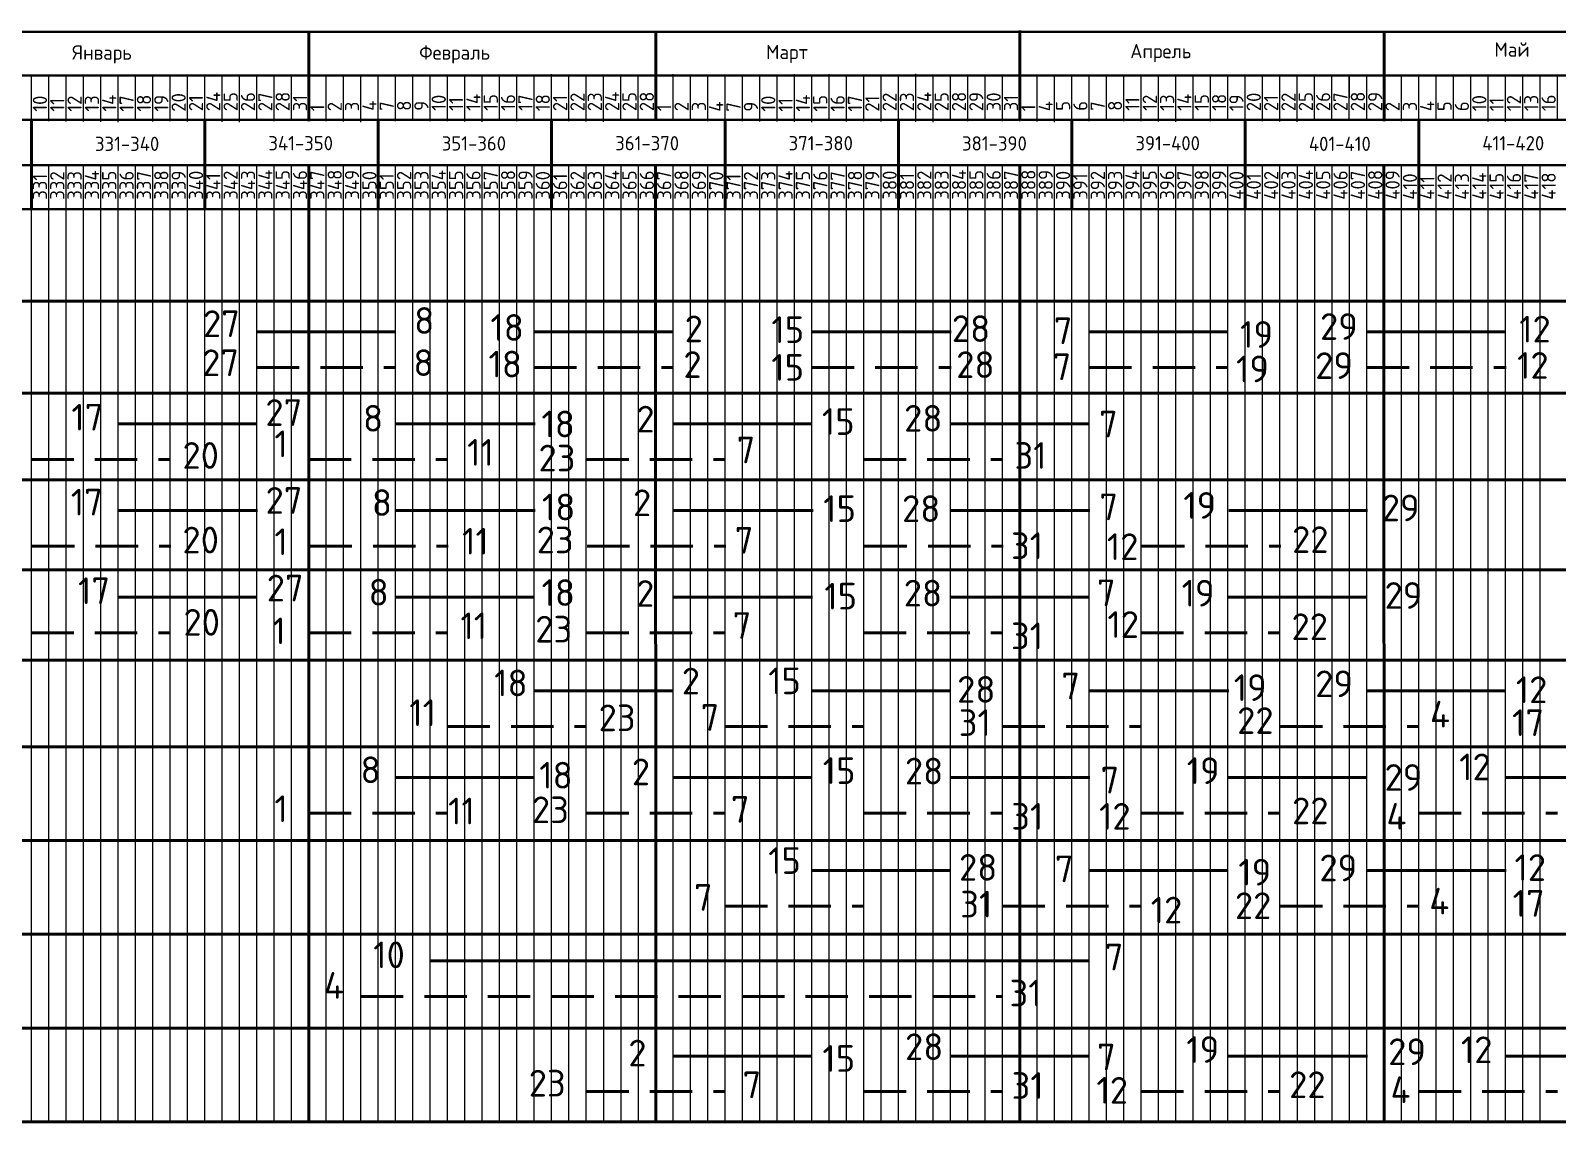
# Model space of a CAD drawing. Header units: millimetres. Extents: x -782 to 10910, y 3841 to 13237.
# Drawn here: x 4537.8 to 4652.2, y 12475.1 to 12557 of the extents above; entities that cross this region are included whole.
import ezdxf

# ---------------------------------------------------------------- set-up
doc = ezdxf.new("R2010")
doc.units = ezdxf.units.MM
doc.linetypes.add('HIDDEN2', pattern=[4.7625, 3.175, -1.5875])
doc.layers.add('A0-08', color=101, linetype='Continuous')
doc.styles.add('GOST-2.304_Type-B', font='GOST_Common.ttf')
doc.styles.get("Standard").update_dxf_attribs({"font": 'isocpeur.ttf'})

msp = doc.modelspace()

# ---------------------------------------------------------------- linework, layer by layer
at = {"lineweight": 50}
for p, q in [((4558.614552, 12550.222767), (4558.614552, 12556.904249)), ((4584.614363, 12550.261378), (4584.614363, 12556.94286)), ((4611.913462, 12550.33215), (4611.913462, 12557.013632)), ((4639.21321, 12550.222767), (4639.21321, 12556.904249)), ((4537.816436, 12543.589788), (4537.816436, 12550.222767)), ((4550.816436, 12543.612866), (4550.816436, 12550.245845)), ((4563.816436, 12543.582095), (4563.816436, 12550.215075)), ((4576.816436, 12543.589788), (4576.816436, 12550.222767)), ((4589.816436, 12543.589788), (4589.816436, 12550.222767)), ((4602.816436, 12543.612866), (4602.816436, 12550.245845)), ((4615.816436, 12543.582095), (4615.816436, 12550.215075)), ((4628.816436, 12543.589788), (4628.816436, 12550.222767)), ((4641.816436, 12543.612866), (4641.816436, 12550.245845)), ((4558.613486, 12546.985063), (4558.614768, 12475.25221)), ((4584.61336, 12546.860309), (4584.614642, 12475.127456)), ((4611.912459, 12546.931081), (4611.913741, 12475.198228)), ((4639.212922, 12546.92073), (4639.214204, 12475.187877)), ((4059.097907, 12536.718392), (4849.816436, 12536.721632)), ((4554.716464, 12534.41421), (4565.116436, 12534.41421)), ((4575.516436, 12534.41421), (4585.916462, 12534.41421)), ((4596.316436, 12534.41421), (4606.770559, 12534.41421)), ((4617.116462, 12534.41421), (4627.516462, 12534.41421)), ((4637.916462, 12534.41421), (4648.316436, 12534.41421)), ((4059.097875, 12529.816226), (4849.816436, 12529.816226)), ((4575.516436, 12529.818342), (4585.916462, 12529.818384)), ((4596.316436, 12529.818427), (4606.770559, 12529.81847)), ((4617.116462, 12529.818512), (4627.516462, 12529.818555)), ((4637.916462, 12529.818597), (4648.364141, 12529.81864)), ((4544.316436, 12527.510013), (4554.716462, 12527.510013)), ((4565.116436, 12527.510013), (4575.570559, 12527.510013)), ((4585.916462, 12527.510013), (4596.316462, 12527.510013)), ((4606.716462, 12527.510013), (4617.116436, 12527.510013)), ((4059.097907, 12523.325388), (4849.816436, 12523.325388)), ((4544.370587, 12521.019175), (4554.770559, 12521.019175)), ((4565.170559, 12521.019175), (4575.570585, 12521.019175)), ((4585.970559, 12521.019175), (4596.424682, 12521.019175)), ((4606.770585, 12521.019175), (4617.170585, 12521.019175)), ((4627.570585, 12521.019175), (4637.970559, 12521.019175)), ((4059.097907, 12516.560331), (4849.816436, 12516.560331)), ((4544.31649, 12514.528337), (4554.716462, 12514.528337)), ((4565.116462, 12514.528337), (4575.516487, 12514.528337)), ((4585.916462, 12514.528337), (4596.370585, 12514.528337)), ((4606.716487, 12514.528337), (4617.116487, 12514.528337)), ((4627.516487, 12514.528337), (4637.916462, 12514.528337)), ((4059.097907, 12509.795274), (4849.816436, 12509.798204)), ((4059.097907, 12509.795274), (4849.816436, 12509.798204)), ((4575.516464, 12507.499801), (4585.916436, 12507.499801)), ((4596.316436, 12507.499801), (4606.716462, 12507.499801)), ((4617.116436, 12507.499801), (4627.570559, 12507.499801)), ((4637.916462, 12507.499801), (4648.316462, 12507.499801)), ((4059.097907, 12503.293269), (4849.816436, 12503.293269)), ((4565.116436, 12500.987056), (4575.516408, 12500.987056)), ((4585.916408, 12500.987056), (4596.316433, 12500.987056)), ((4606.716408, 12500.987056), (4617.170531, 12500.987056)), ((4627.516433, 12500.987056), (4637.916433, 12500.987056)), ((4648.316433, 12500.987056), (4658.716408, 12500.987056)), ((4059.097907, 12496.26516), (4849.816436, 12496.268099)), ((4059.097907, 12496.26516), (4849.816436, 12496.268099)), ((4596.316436, 12494.015418), (4606.716408, 12494.015418)), ((4617.116408, 12494.015418), (4627.516433, 12494.015418)), ((4637.916408, 12494.015418), (4648.370531, 12494.015418)), ((4059.097907, 12489.237051), (4849.816436, 12489.237051)), ((4059.097907, 12489.237051), (4849.816436, 12489.237051)), ((4567.716436, 12487.257342), (4617.116408, 12487.257342)), ((4059.097907, 12482.208942), (4849.816436, 12482.211872)), ((4059.097907, 12482.208942), (4849.816436, 12482.211872)), ((4059.097907, 12482.208942), (4849.816436, 12482.208942)), ((4585.916462, 12480.111364), (4596.316433, 12480.111364)), ((4606.716433, 12480.111364), (4617.116459, 12480.111364)), ((4627.516433, 12480.111364), (4637.970557, 12480.111364)), ((4648.316459, 12480.111364), (4658.716459, 12480.111364)), ((4059.097665, 12475.180833), (4849.816436, 12475.183771)), ((4059.097665, 12475.180833), (4849.816436, 12475.183771)), ((4059.097665, 12475.180833), (4849.816436, 12475.183771)), ((4059.097665, 12475.180833), (4849.816436, 12475.183771))]:
    msp.add_line(p, q, dxfattribs=at)
at = {"lineweight": 25}
for p, q in [((4537.814678, 12550.271401), (4537.814678, 12553.595583)), ((4537.814678, 12550.191997), (4537.814678, 12553.516179)), ((4539.114678, 12550.24063), (4539.114678, 12553.564813)), ((4540.414678, 12550.191997), (4540.414678, 12553.516179)), ((4541.714614, 12550.319902), (4541.714614, 12553.644084)), ((4541.714678, 12550.191997), (4541.714678, 12553.516179)), ((4543.014678, 12550.161226), (4543.014678, 12553.485408)), ((4544.314614, 12550.319902), (4544.314614, 12553.644084)), ((4544.314678, 12550.130455), (4544.314678, 12553.454637)), ((4545.614614, 12550.319902), (4545.614614, 12553.644084)), ((4546.914614, 12550.289131), (4546.914614, 12553.613313)), ((4546.914615, 12550.192169), (4546.914615, 12553.516351)), ((4548.214614, 12550.25836), (4548.214614, 12553.582542)), ((4549.514615, 12550.192169), (4549.514615, 12553.516351)), ((4550.814551, 12550.337632), (4550.814551, 12553.661814)), ((4550.814615, 12550.192169), (4550.814615, 12553.516351)), ((4552.114615, 12550.161398), (4552.114615, 12553.485581)), ((4553.414551, 12550.337632), (4553.414551, 12553.661814)), ((4553.414615, 12550.130628), (4553.414615, 12553.45481)), ((4554.714551, 12550.337632), (4554.714551, 12553.661814)), ((4556.014551, 12550.306861), (4556.014551, 12553.631043)), ((4556.014552, 12550.209899), (4556.014552, 12553.534081)), ((4557.314551, 12550.27609), (4557.314551, 12553.600272)), ((4558.614552, 12550.209899), (4558.614552, 12553.534081)), ((4559.914489, 12550.337804), (4559.914489, 12553.661986)), ((4559.914552, 12550.209899), (4559.914552, 12553.534081)), ((4561.214552, 12550.179128), (4561.214552, 12553.503311)), ((4562.514489, 12550.337804), (4562.514489, 12553.661986)), ((4562.514552, 12550.148358), (4562.514552, 12553.47254)), ((4563.814489, 12550.337804), (4563.814489, 12553.661986)), ((4565.114489, 12550.307033), (4565.114489, 12553.631216)), ((4565.114489, 12550.227629), (4565.114489, 12553.551811)), ((4566.414489, 12550.276263), (4566.414489, 12553.600445)), ((4567.714489, 12550.227629), (4567.714489, 12553.551811)), ((4569.014426, 12550.355534), (4569.014426, 12553.679716)), ((4569.014489, 12550.227629), (4569.014489, 12553.551811)), ((4570.314489, 12550.196858), (4570.314489, 12553.521041)), ((4571.614426, 12550.355534), (4571.614426, 12553.679716)), ((4571.614489, 12550.166088), (4571.614489, 12553.49027)), ((4572.914426, 12550.355534), (4572.914426, 12553.679716)), ((4574.214426, 12550.324763), (4574.214426, 12553.648946)), ((4574.214426, 12550.227801), (4574.214426, 12553.551984)), ((4575.514426, 12550.293993), (4575.514426, 12553.618175)), ((4576.814426, 12550.227801), (4576.814426, 12553.551984)), ((4578.114363, 12550.373264), (4578.114363, 12553.697446)), ((4578.114426, 12550.227801), (4578.114426, 12553.551984)), ((4579.414426, 12550.197031), (4579.414426, 12553.521213)), ((4580.714363, 12550.373264), (4580.714363, 12553.697446)), ((4580.714426, 12550.16626), (4580.714426, 12553.490442)), ((4582.014363, 12550.373264), (4582.014363, 12553.697446)), ((4583.314363, 12550.342493), (4583.314363, 12553.666676)), ((4583.314363, 12550.245531), (4583.314363, 12553.569714)), ((4584.614363, 12550.311723), (4584.614363, 12553.635905)), ((4585.914363, 12550.245531), (4585.914363, 12553.569714)), ((4587.2143, 12550.373436), (4587.2143, 12553.697619)), ((4587.214363, 12550.284269), (4587.214363, 12553.608451)), ((4587.214363, 12550.245531), (4587.214363, 12553.569714)), ((4588.514363, 12550.214761), (4588.514363, 12553.538943)), ((4589.8143, 12550.373436), (4589.8143, 12553.697619)), ((4589.814363, 12550.191997), (4589.814363, 12553.516179)), ((4591.1143, 12550.373436), (4591.1143, 12553.697619)), ((4592.4143, 12550.342666), (4592.4143, 12553.666848)), ((4592.414363, 12550.191997), (4592.414363, 12553.516179)), ((4593.7143, 12550.311895), (4593.7143, 12553.636077)), ((4593.714363, 12550.191997), (4593.714363, 12553.516179)), ((4595.014363, 12550.161226), (4595.014363, 12553.485408)), ((4596.314237, 12550.391166), (4596.314237, 12553.715349)), ((4596.314363, 12550.130455), (4596.314363, 12553.454637)), ((4598.914237, 12550.391166), (4598.914237, 12553.715349)), ((4598.9143, 12550.192169), (4598.9143, 12553.516351)), ((4600.214237, 12550.391166), (4600.214237, 12553.715349)), ((4601.514237, 12550.360396), (4601.514237, 12553.684578)), ((4601.5143, 12550.192169), (4601.5143, 12553.516351)), ((4602.814237, 12550.329625), (4602.814237, 12553.653807)), ((4602.8143, 12550.192169), (4602.8143, 12553.516351)), ((4604.1143, 12550.161398), (4604.1143, 12553.485581)), ((4605.414176, 12550.268437), (4605.414176, 12553.592619)), ((4605.4143, 12550.130628), (4605.4143, 12553.45481)), ((4608.014176, 12550.268437), (4608.014176, 12553.592619)), ((4608.014237, 12550.209899), (4608.014237, 12553.534081)), ((4609.314176, 12550.268437), (4609.314176, 12553.592619)), ((4610.614176, 12550.237666), (4610.614176, 12553.561848)), ((4610.614237, 12550.209899), (4610.614237, 12553.534081)), ((4611.914176, 12550.206896), (4611.914176, 12553.531078)), ((4611.914237, 12550.209899), (4611.914237, 12553.534081)), ((4613.214237, 12550.179128), (4613.214237, 12553.503311)), ((4614.514114, 12550.268609), (4614.514114, 12553.592792)), ((4614.514237, 12550.148358), (4614.514237, 12553.47254)), ((4617.114114, 12550.268609), (4617.114114, 12553.592792)), ((4617.114174, 12550.227629), (4617.114174, 12553.551811)), ((4618.414114, 12550.268609), (4618.414114, 12553.592792)), ((4619.714114, 12550.237839), (4619.714114, 12553.562021)), ((4619.714174, 12550.227629), (4619.714174, 12553.551811)), ((4621.014114, 12550.207068), (4621.014114, 12553.53125)), ((4621.014174, 12550.227629), (4621.014174, 12553.551811)), ((4622.314174, 12550.196858), (4622.314174, 12553.521041)), ((4623.614051, 12550.286339), (4623.614051, 12553.610522)), ((4623.614174, 12550.166088), (4623.614174, 12553.49027)), ((4626.214051, 12550.286339), (4626.214051, 12553.610522)), ((4626.214111, 12550.227801), (4626.214111, 12553.551984)), ((4627.514051, 12550.286339), (4627.514051, 12553.610522)), ((4628.814051, 12550.255569), (4628.814051, 12553.579751)), ((4628.814111, 12550.227801), (4628.814111, 12553.551984)), ((4630.114051, 12550.224798), (4630.114051, 12553.54898)), ((4630.114111, 12550.227801), (4630.114111, 12553.551984)), ((4631.414111, 12550.197031), (4631.414111, 12553.521213)), ((4632.713988, 12550.304069), (4632.713988, 12553.628252)), ((4632.714111, 12550.16626), (4632.714111, 12553.490442)), ((4635.313988, 12550.304069), (4635.313988, 12553.628252)), ((4635.314048, 12550.245531), (4635.314048, 12553.569714)), ((4636.613988, 12550.304069), (4636.613988, 12553.628252)), ((4637.913988, 12550.273299), (4637.913988, 12553.597481)), ((4637.914048, 12550.245531), (4637.914048, 12553.569714)), ((4639.213924, 12550.321799), (4639.213924, 12553.645981)), ((4639.213988, 12550.242528), (4639.213988, 12553.56671)), ((4639.214048, 12550.245531), (4639.214048, 12553.569714)), ((4640.514048, 12550.214761), (4640.514048, 12553.538943)), ((4641.813924, 12550.229527), (4641.813924, 12553.553709)), ((4641.813925, 12550.304242), (4641.813925, 12553.628424)), ((4644.413924, 12550.229527), (4644.413924, 12553.553709)), ((4644.413925, 12550.304242), (4644.413925, 12553.628424)), ((4645.713924, 12550.229527), (4645.713924, 12553.553709)), ((4645.713925, 12550.304242), (4645.713925, 12553.628424)), ((4647.013924, 12550.198756), (4647.013924, 12553.522938)), ((4647.013925, 12550.273471), (4647.013925, 12553.597653)), ((4648.313924, 12550.167985), (4648.313924, 12553.492168)), ((4648.313925, 12550.2427), (4648.313925, 12553.566883)), ((4650.913862, 12550.321972), (4650.913862, 12553.646154)), ((4650.913862, 12550.229699), (4650.913862, 12553.553881)), ((4641.816436, 12543.589788), (4641.816436, 12550.222767)), ((4537.816436, 12475.182606), (4537.816436, 12546.91397)), ((4537.816436, 12543.543632), (4537.816436, 12546.8832)), ((4539.116436, 12475.182611), (4539.116436, 12546.91397)), ((4539.116436, 12543.559017), (4539.116436, 12546.8832)), ((4539.116436, 12543.559017), (4539.116436, 12546.8832)), ((4540.416436, 12475.182616), (4540.416436, 12546.91397)), ((4540.416436, 12543.559017), (4540.416436, 12546.8832)), ((4540.416436, 12543.559017), (4540.416436, 12546.8832)), ((4541.716436, 12475.182621), (4541.716436, 12546.91397)), ((4541.716436, 12543.559017), (4541.716436, 12546.898585)), ((4543.016436, 12475.182626), (4543.016436, 12546.91397)), ((4543.016436, 12543.559017), (4543.016436, 12546.8832)), ((4543.016436, 12543.559017), (4543.016436, 12546.8832)), ((4544.316436, 12475.182631), (4544.316436, 12546.91397)), ((4544.316436, 12543.559017), (4544.316436, 12546.8832)), ((4544.316436, 12543.559017), (4544.316436, 12546.8832)), ((4545.616436, 12475.182635), (4545.616436, 12546.91397)), ((4545.616436, 12543.559017), (4545.616436, 12546.898585)), ((4546.916436, 12475.18264), (4546.916436, 12546.91397)), ((4546.916436, 12543.559017), (4546.916436, 12546.8832)), ((4546.916436, 12543.559017), (4546.916436, 12546.8832)), ((4548.216436, 12475.182645), (4548.216436, 12546.91397)), ((4548.216436, 12543.559017), (4548.216436, 12546.8832)), ((4548.216436, 12543.559017), (4548.216436, 12546.8832)), ((4549.516436, 12475.18265), (4549.516436, 12546.91397)), ((4549.516436, 12543.559017), (4549.516436, 12546.898585)), ((4550.816436, 12475.182655), (4550.816436, 12546.91397)), ((4550.816436, 12543.559017), (4550.816436, 12546.8832)), ((4550.816436, 12543.559017), (4550.816436, 12546.8832)), ((4552.116436, 12475.182659), (4552.116436, 12546.91397)), ((4552.116436, 12543.559017), (4552.116436, 12546.8832)), ((4552.116436, 12543.559017), (4552.116436, 12546.8832)), ((4553.416436, 12475.182664), (4553.416436, 12546.91397)), ((4553.416436, 12543.559017), (4553.416436, 12546.898585)), ((4554.716436, 12475.182669), (4554.716436, 12546.91397)), ((4554.716436, 12543.589788), (4554.716436, 12546.91397)), ((4554.716436, 12543.589788), (4554.716436, 12546.91397)), ((4556.016436, 12475.182674), (4556.016436, 12546.91397)), ((4556.016436, 12543.589788), (4556.016436, 12546.91397)), ((4556.016436, 12543.589788), (4556.016436, 12546.91397)), ((4557.316436, 12543.589788), (4557.316436, 12546.929356)), ((4557.316436, 12475.182679), (4557.316436, 12546.91397)), ((4558.616436, 12475.182684), (4558.616436, 12546.91397)), ((4558.616436, 12543.574403), (4558.616436, 12546.898585)), ((4558.616436, 12543.574403), (4558.616436, 12546.898585)), ((4559.916436, 12475.182688), (4559.916436, 12546.91397)), ((4559.916436, 12543.574403), (4559.916436, 12546.898585)), ((4559.916436, 12543.574403), (4559.916436, 12546.898585)), ((4561.216436, 12475.182693), (4561.216436, 12546.91397)), ((4561.216436, 12543.574403), (4561.216436, 12546.91397)), ((4562.516436, 12475.182698), (4562.516436, 12546.91397)), ((4562.516436, 12543.589788), (4562.516436, 12546.91397)), ((4562.516436, 12543.589788), (4562.516436, 12546.91397)), ((4563.816436, 12475.182703), (4563.816436, 12546.91397)), ((4563.816436, 12543.589788), (4563.816436, 12546.91397)), ((4563.816436, 12543.589788), (4563.816436, 12546.91397)), ((4565.116436, 12543.589788), (4565.116436, 12546.929356)), ((4565.116436, 12475.182708), (4565.116436, 12546.91397)), ((4566.416436, 12475.182712), (4566.416436, 12546.91397)), ((4566.416436, 12543.589788), (4566.416436, 12546.91397)), ((4566.416436, 12543.589788), (4566.416436, 12546.91397)), ((4567.716436, 12475.182717), (4567.716436, 12546.91397)), ((4567.716436, 12543.589788), (4567.716436, 12546.91397)), ((4567.716436, 12543.589788), (4567.716436, 12546.91397)), ((4569.016436, 12543.589788), (4569.016436, 12546.929356)), ((4569.016703, 12475.182728), (4569.016436, 12546.91397)), ((4570.316436, 12475.182727), (4570.316436, 12546.91397)), ((4570.316436, 12543.589788), (4570.316436, 12546.91397)), ((4570.316436, 12543.589788), (4570.316436, 12546.91397)), ((4571.616436, 12475.182732), (4571.616436, 12546.91397)), ((4571.616436, 12543.589788), (4571.616436, 12546.91397)), ((4571.616436, 12543.589788), (4571.616436, 12546.91397)), ((4572.916436, 12543.589788), (4572.916436, 12546.929356)), ((4572.916436, 12475.182737), (4572.916436, 12546.91397)), ((4574.216436, 12475.182741), (4574.216436, 12546.91397)), ((4574.216436, 12543.589788), (4574.216436, 12546.91397)), ((4574.216436, 12543.589788), (4574.216436, 12546.91397)), ((4575.516436, 12475.182746), (4575.516436, 12546.91397)), ((4575.516436, 12543.589788), (4575.516436, 12546.91397)), ((4575.516436, 12543.589788), (4575.516436, 12546.91397)), ((4576.816436, 12543.589788), (4576.816436, 12546.929356)), ((4576.816436, 12475.182751), (4576.816436, 12546.91397)), ((4578.116436, 12543.605173), (4578.116436, 12546.929356)), ((4578.116436, 12543.605173), (4578.116436, 12546.929356)), ((4578.116436, 12475.182756), (4578.116436, 12546.91397)), ((4579.416436, 12543.605173), (4579.416436, 12546.929356)), ((4579.416436, 12543.605173), (4579.416436, 12546.929356)), ((4579.416436, 12475.182761), (4579.416436, 12546.91397)), ((4580.716436, 12543.605173), (4580.716436, 12546.944741)), ((4580.716436, 12475.182765), (4580.716436, 12546.91397)), ((4582.016436, 12475.18277), (4582.016436, 12546.91397)), ((4582.016436, 12543.589788), (4582.016436, 12546.91397)), ((4582.016436, 12543.589788), (4582.016436, 12546.91397)), ((4583.316436, 12475.182775), (4583.316436, 12546.91397)), ((4583.316436, 12543.589788), (4583.316436, 12546.91397)), ((4583.316436, 12543.589788), (4583.316436, 12546.91397)), ((4584.616436, 12543.589788), (4584.616436, 12546.929356)), ((4584.616436, 12475.18278), (4584.616436, 12546.91397)), ((4585.916436, 12543.605173), (4585.916436, 12546.929356)), ((4585.916436, 12543.605173), (4585.916436, 12546.929356)), ((4585.916436, 12475.182785), (4585.916436, 12546.91397)), ((4587.216436, 12543.605173), (4587.216436, 12546.929356)), ((4587.216436, 12543.605173), (4587.216436, 12546.929356)), ((4587.216436, 12475.18279), (4587.216436, 12546.91397)), ((4588.516436, 12543.605173), (4588.516436, 12546.944741)), ((4588.516436, 12475.182794), (4588.516436, 12546.91397)), ((4589.816436, 12543.605173), (4589.816436, 12546.929356)), ((4589.816436, 12543.605173), (4589.816436, 12546.929356)), ((4589.816436, 12475.182799), (4589.816436, 12546.91397)), ((4591.116436, 12543.605173), (4591.116436, 12546.929356)), ((4591.116436, 12543.605173), (4591.116436, 12546.929356)), ((4591.116436, 12475.182804), (4591.116436, 12546.91397)), ((4592.416436, 12543.605173), (4592.416436, 12546.944741)), ((4592.416436, 12475.182809), (4592.416436, 12546.91397)), ((4593.716436, 12543.605173), (4593.716436, 12546.929356)), ((4593.716436, 12543.605173), (4593.716436, 12546.929356)), ((4593.716436, 12475.182814), (4593.716436, 12546.91397)), ((4595.016436, 12543.605173), (4595.016436, 12546.929356)), ((4595.016436, 12543.605173), (4595.016436, 12546.929356)), ((4595.016436, 12475.182818), (4595.016436, 12546.91397)), ((4596.316436, 12543.605173), (4596.316436, 12546.944741)), ((4596.316436, 12475.182823), (4596.316436, 12546.91397)), ((4597.616436, 12543.605173), (4597.616436, 12546.929356)), ((4597.616436, 12543.605173), (4597.616436, 12546.929356)), ((4597.616436, 12475.182828), (4597.616436, 12546.91397)), ((4598.916436, 12543.605173), (4598.916436, 12546.929356)), ((4598.916436, 12543.605173), (4598.916436, 12546.929356)), ((4598.916436, 12475.182833), (4598.916436, 12546.91397)), ((4600.216436, 12543.605173), (4600.216436, 12546.944741)), ((4600.216436, 12475.182838), (4600.216436, 12546.91397)), ((4601.516436, 12475.182843), (4601.516436, 12546.91397)), ((4601.516436, 12543.589788), (4601.516436, 12546.91397)), ((4601.516436, 12543.589788), (4601.516436, 12546.91397)), ((4602.816436, 12475.182847), (4602.816436, 12546.91397)), ((4602.816436, 12543.589788), (4602.816436, 12546.91397)), ((4602.816436, 12543.589788), (4602.816436, 12546.91397)), ((4604.116436, 12543.589788), (4604.116436, 12546.929356)), ((4604.116436, 12475.182852), (4604.116436, 12546.91397)), ((4605.416436, 12475.182857), (4605.416436, 12546.91397)), ((4605.416436, 12543.574403), (4605.416436, 12546.898585)), ((4605.416436, 12543.574403), (4605.416436, 12546.898585)), ((4606.716436, 12475.182862), (4606.716436, 12546.91397)), ((4606.716436, 12543.574403), (4606.716436, 12546.898585)), ((4606.716436, 12543.574403), (4606.716436, 12546.898585)), ((4608.016436, 12475.182867), (4608.016436, 12546.91397)), ((4608.016436, 12543.574403), (4608.016436, 12546.91397)), ((4609.316436, 12475.182871), (4609.316436, 12546.91397)), ((4609.316436, 12543.589788), (4609.316436, 12546.91397)), ((4609.316436, 12543.589788), (4609.316436, 12546.91397)), ((4610.616436, 12475.182876), (4610.616436, 12546.91397)), ((4610.616436, 12543.589788), (4610.616436, 12546.91397)), ((4610.616436, 12543.589788), (4610.616436, 12546.91397)), ((4611.916436, 12543.589788), (4611.916436, 12546.929356)), ((4611.916436, 12475.182881), (4611.916436, 12546.91397)), ((4613.216436, 12475.182886), (4613.216436, 12546.91397)), ((4613.216436, 12543.589788), (4613.216436, 12546.91397)), ((4613.216436, 12543.589788), (4613.216436, 12546.91397)), ((4614.516436, 12475.182891), (4614.516436, 12546.91397)), ((4614.516436, 12543.589788), (4614.516436, 12546.91397)), ((4614.516436, 12543.589788), (4614.516436, 12546.91397)), ((4615.816436, 12543.589788), (4615.816436, 12546.929356)), ((4615.816436, 12475.182896), (4615.816436, 12546.91397)), ((4617.116436, 12475.1829), (4617.116436, 12546.91397)), ((4617.116436, 12543.589788), (4617.116436, 12546.91397)), ((4617.116436, 12543.589788), (4617.116436, 12546.91397)), ((4618.416436, 12475.182905), (4618.416436, 12546.91397)), ((4618.416436, 12543.589788), (4618.416436, 12546.91397)), ((4618.416436, 12543.589788), (4618.416436, 12546.91397)), ((4619.716436, 12543.589788), (4619.716436, 12546.929356)), ((4619.716436, 12475.18291), (4619.716436, 12546.91397)), ((4621.016436, 12475.182915), (4621.016436, 12546.91397)), ((4621.016436, 12543.589788), (4621.016436, 12546.91397)), ((4621.016436, 12543.589788), (4621.016436, 12546.91397)), ((4622.316436, 12475.18292), (4622.316436, 12546.91397)), ((4622.316436, 12543.589788), (4622.316436, 12546.91397)), ((4622.316436, 12543.589788), (4622.316436, 12546.91397)), ((4623.616436, 12543.589788), (4623.616436, 12546.929356)), ((4623.616436, 12475.182924), (4623.616436, 12546.91397)), ((4624.916436, 12475.182929), (4624.916436, 12546.91397)), ((4624.916436, 12543.574403), (4624.916436, 12546.898585)), ((4624.916436, 12543.574403), (4624.916436, 12546.898585)), ((4626.216436, 12475.182934), (4626.216436, 12546.91397)), ((4626.216436, 12543.574403), (4626.216436, 12546.898585)), ((4626.216436, 12543.574403), (4626.216436, 12546.898585)), ((4627.516436, 12475.182939), (4627.516436, 12546.91397)), ((4627.516436, 12543.574403), (4627.516436, 12546.91397)), ((4628.816436, 12475.182944), (4628.816436, 12546.91397)), ((4628.816436, 12543.559017), (4628.816436, 12546.8832)), ((4628.816436, 12543.559017), (4628.816436, 12546.8832)), ((4630.116436, 12475.182949), (4630.116436, 12546.91397)), ((4630.116436, 12543.559017), (4630.116436, 12546.8832)), ((4630.116436, 12543.559017), (4630.116436, 12546.8832)), ((4631.416436, 12475.182953), (4631.416436, 12546.91397)), ((4631.416436, 12543.559017), (4631.416436, 12546.898585)), ((4632.716436, 12475.182958), (4632.716436, 12546.91397)), ((4632.716436, 12543.574403), (4632.716436, 12546.898585)), ((4632.716436, 12543.574403), (4632.716436, 12546.898585)), ((4634.016436, 12475.182963), (4634.016436, 12546.91397)), ((4634.016436, 12543.574403), (4634.016436, 12546.898585)), ((4634.016436, 12543.574403), (4634.016436, 12546.898585)), ((4635.316436, 12475.182968), (4635.316436, 12546.91397)), ((4635.316436, 12543.574403), (4635.316436, 12546.91397)), ((4636.616436, 12475.182973), (4636.616436, 12546.91397)), ((4636.616436, 12543.574403), (4636.616436, 12546.898585)), ((4636.616436, 12543.574403), (4636.616436, 12546.898585)), ((4637.916436, 12475.182977), (4637.916436, 12546.91397)), ((4637.916436, 12543.574403), (4637.916436, 12546.898585)), ((4637.916436, 12543.574403), (4637.916436, 12546.898585)), ((4639.216436, 12475.182982), (4639.216436, 12546.91397)), ((4639.216436, 12543.574403), (4639.216436, 12546.91397)), ((4640.516436, 12475.182987), (4640.516436, 12546.91397)), ((4640.516436, 12543.574403), (4640.516436, 12546.898585)), ((4640.516436, 12543.574403), (4640.516436, 12546.898585)), ((4641.816436, 12475.182992), (4641.816436, 12546.91397)), ((4641.816436, 12543.574403), (4641.816436, 12546.898585)), ((4641.816436, 12543.574403), (4641.816436, 12546.898585)), ((4643.116436, 12475.182997), (4643.116436, 12546.91397)), ((4643.116436, 12543.574403), (4643.116436, 12546.91397)), ((4644.416436, 12475.183002), (4644.416436, 12546.91397)), ((4644.416436, 12543.574403), (4644.416436, 12546.898585)), ((4644.416436, 12543.574403), (4644.416436, 12546.898585)), ((4645.716436, 12475.183006), (4645.716436, 12546.91397)), ((4645.716436, 12543.574403), (4645.716436, 12546.898585)), ((4645.716436, 12543.574403), (4645.716436, 12546.898585)), ((4647.016436, 12475.183011), (4647.016436, 12546.91397)), ((4647.016436, 12543.574403), (4647.016436, 12546.91397)), ((4648.316436, 12543.605173), (4648.316436, 12546.929356)), ((4648.316436, 12543.605173), (4648.316436, 12546.929356)), ((4648.316436, 12475.183016), (4648.316436, 12546.91397)), ((4649.616436, 12543.605173), (4649.616436, 12546.929356)), ((4649.616436, 12543.605173), (4649.616436, 12546.929356)), ((4649.616436, 12475.183021), (4649.616436, 12546.91397)), ((4650.916436, 12543.605173), (4650.916436, 12546.944741)), ((4650.916436, 12475.183026), (4650.916436, 12546.91397))]:
    msp.add_line(p, q, dxfattribs=at)
at = {"lineweight": -3}
for p, q in [((4539.114678, 12550.222767), (4539.115458, 12553.542436)), ((4540.414614, 12550.350672), (4540.414551, 12553.677199)), ((4543.014614, 12550.350672), (4543.015395, 12553.670341)), ((4545.614614, 12550.240497), (4545.614551, 12553.567024)), ((4548.214615, 12550.22294), (4548.215395, 12553.542608)), ((4549.514551, 12550.368402), (4549.514488, 12553.694929)), ((4552.114551, 12550.368402), (4552.115332, 12553.688071)), ((4554.714552, 12550.24067), (4554.714489, 12553.567197)), ((4557.314552, 12550.24067), (4557.315332, 12553.560338)), ((4558.614488, 12550.386132), (4558.614425, 12553.712659)), ((4561.214489, 12550.368575), (4561.215269, 12553.688243)), ((4561.214552, 12550.25371), (4561.215333, 12553.573379)), ((4563.814489, 12550.2584), (4563.814426, 12553.584926)), ((4566.414489, 12550.2584), (4566.415269, 12553.578068)), ((4567.714426, 12550.386305), (4567.714363, 12553.712832)), ((4570.314426, 12550.386305), (4570.315206, 12553.705973)), ((4572.914426, 12550.27613), (4572.914363, 12553.602656)), ((4574.214426, 12550.289343), (4574.215206, 12553.609011)), ((4575.514426, 12550.258572), (4575.515206, 12553.578241)), ((4576.814363, 12550.404035), (4576.8143, 12553.730561)), ((4579.414363, 12550.404035), (4579.415143, 12553.723703)), ((4582.014363, 12550.276302), (4582.0143, 12553.602829)), ((4584.614363, 12550.276302), (4584.615143, 12553.595971)), ((4585.9143, 12550.421765), (4585.914236, 12553.748291)), ((4587.214363, 12550.258745), (4587.215144, 12553.578413)), ((4588.5143, 12550.404207), (4588.51508, 12553.723876)), ((4588.514363, 12550.31504), (4588.515143, 12553.634708)), ((4591.114363, 12550.222767), (4591.115143, 12553.542436)), ((4595.014237, 12550.421937), (4595.014174, 12553.748464)), ((4597.614237, 12550.421937), (4597.615017, 12553.741606)), ((4597.6143, 12550.240497), (4597.614237, 12553.567024)), ((4600.2143, 12550.22294), (4600.215081, 12553.542608)), ((4604.114174, 12550.439667), (4604.114111, 12553.766194)), ((4606.714237, 12550.24067), (4606.714174, 12553.567197)), ((4606.714176, 12550.299208), (4606.714957, 12553.618876)), ((4609.314237, 12550.24067), (4609.315018, 12553.560338)), ((4613.214113, 12550.316938), (4613.21405, 12553.643464)), ((4613.214237, 12550.25371), (4613.215018, 12553.573379)), ((4615.814174, 12550.2584), (4615.814111, 12553.584926)), ((4615.814114, 12550.29938), (4615.814894, 12553.619049)), ((4618.414174, 12550.2584), (4618.414955, 12553.578068)), ((4622.314051, 12550.31711), (4622.313988, 12553.643637)), ((4624.914111, 12550.27613), (4624.914048, 12553.602656)), ((4624.914051, 12550.31711), (4624.914831, 12553.636779)), ((4626.214111, 12550.289343), (4626.214892, 12553.609011)), ((4627.514111, 12550.258572), (4627.514892, 12553.578241)), ((4631.413988, 12550.33484), (4631.413924, 12553.661367)), ((4634.014048, 12550.276302), (4634.013985, 12553.602829)), ((4634.013988, 12550.33484), (4634.014768, 12553.654509)), ((4636.614048, 12550.276302), (4636.614829, 12553.595971)), ((4639.214049, 12550.258745), (4639.214829, 12553.578413)), ((4640.513924, 12550.35257), (4640.513861, 12553.679097)), ((4640.513924, 12550.35257), (4640.514705, 12553.672239)), ((4643.113924, 12550.260297), (4643.114705, 12553.579966)), ((4643.113925, 12550.335012), (4643.114705, 12553.654681)), ((4649.613861, 12550.278027), (4649.613798, 12553.604554)), ((4649.613862, 12550.352742), (4649.613799, 12553.679269)), ((4652.213862, 12550.352742), (4652.214642, 12553.672411)), ((4652.213862, 12550.26047), (4652.214642, 12553.580138))]:
    msp.add_line(p, q, dxfattribs=at)
at = {"linetype": 'HIDDEN2', "lineweight": 50}
for p, q in [((4554.716436, 12531.743579), (4565.116436, 12531.743579)), ((4575.516436, 12531.743579), (4585.916462, 12531.743579)), ((4596.316436, 12531.743579), (4606.770559, 12531.743579)), ((4617.116462, 12531.743579), (4627.516462, 12531.743579)), ((4637.916462, 12531.743579), (4648.364141, 12531.743579)), ((4537.816436, 12524.839382), (4548.216436, 12524.839382)), ((4558.616436, 12524.839382), (4569.016436, 12524.839382)), ((4579.416436, 12524.839382), (4589.816436, 12524.839382)), ((4600.216436, 12524.839382), (4610.616436, 12524.839382)), ((4537.870559, 12518.348544), (4548.270559, 12518.348544)), ((4558.670559, 12518.348544), (4569.070559, 12518.348544)), ((4579.470559, 12518.348544), (4589.870559, 12518.348544)), ((4600.270559, 12518.348544), (4610.670559, 12518.348544)), ((4621.070559, 12518.348544), (4631.470559, 12518.348544)), ((4537.816462, 12511.857706), (4548.216462, 12511.857706)), ((4558.616462, 12511.857706), (4569.016462, 12511.857706)), ((4579.416462, 12511.857706), (4589.816462, 12511.857706)), ((4600.216462, 12511.857706), (4610.616462, 12511.857706)), ((4621.016462, 12511.857706), (4631.416462, 12511.857706)), ((4569.016436, 12504.82917), (4579.416436, 12504.82917)), ((4589.816436, 12504.82917), (4600.216436, 12504.82917)), ((4610.616436, 12504.82917), (4621.016436, 12504.82917)), ((4631.416436, 12504.82917), (4641.816436, 12504.82917)), ((4558.616408, 12498.316426), (4569.016408, 12498.316426)), ((4579.416408, 12498.316426), (4589.816408, 12498.316426)), ((4600.216408, 12498.316426), (4610.616408, 12498.316426)), ((4621.016408, 12498.316426), (4631.416408, 12498.316426)), ((4641.816408, 12498.316426), (4652.216408, 12498.316426)), ((4589.816408, 12491.344788), (4600.216408, 12491.344788)), ((4610.616408, 12491.344788), (4621.016408, 12491.344788)), ((4631.416408, 12491.344788), (4641.816408, 12491.344788)), ((4562.516436, 12484.586711), (4610.616408, 12484.586711)), ((4579.416433, 12477.440733), (4589.816433, 12477.440733)), ((4600.216433, 12477.440733), (4610.616433, 12477.440733)), ((4621.016433, 12477.440733), (4631.416433, 12477.440733)), ((4641.816433, 12477.440733), (4652.216433, 12477.440733))]:
    msp.add_line(p, q, dxfattribs=at)
at = {"layer": 'A0-08', "color": 0, "lineweight": 40}
for p, q in [((4108.816436, 12556.904249), (4849.816436, 12556.904249)), ((4108.818409, 12553.634708), (4849.818409, 12553.634708)), ((4108.817628, 12550.31504), (4849.817628, 12550.31504)), ((4108.816436, 12546.91397), (4849.816436, 12546.91397)), ((4203.099002, 12546.91397), (4849.816436, 12546.929356)), ((4108.816436, 12543.620559), (4849.816436, 12543.620559))]:
    msp.add_line(p, q, dxfattribs=at)
at = {"layer": 'A0-08', "color": 0, "lineweight": 25}
msp.add_line((4584.612867, 12543.620559), (4596.582675, 12543.620559), dxfattribs=at)

# ---------------------------------------------------------------- texts
at = {"char_height": 2, "width": 12.36883474, "attachment_point": 5}
for s, insert in [('8', (4567.267272, 12535.264695)), ('27', (4552.064408, 12535.029297)), ('18', (4573.481481, 12534.744371)), ('2', (4587.472252, 12534.639064)), ('15', (4594.520496, 12534.579311)), ('28', (4608.256038, 12534.658848)), ('7', (4615.160188, 12534.501271)), ('19', (4629.66506, 12534.223458)), ('29', (4635.834672, 12534.816835)), ('12', (4650.530987, 12534.620092)), ('27', (4551.996981, 12532.100085)), ('8', (4567.210417, 12532.106801)), ('18', (4573.33792, 12531.999091)), ('2', (4587.377019, 12531.962078)), ('15', (4594.512234, 12531.750479)), ('28', (4608.582515, 12531.959852)), ('7', (4615.072684, 12531.797931)), ('29', (4635.472443, 12531.883718)), ('12', (4650.372857, 12531.898976)), ('19', (4629.357417, 12531.635933)), ('27', (4556.740613, 12528.364409)), ('17', (4542.012183, 12528.013764)), ('8', (4563.429511, 12527.936939)), ('18', (4577.30565, 12527.507103)), ('2', (4583.846723, 12527.872191)), ('15', (4598.304333, 12527.692713)), ('28', (4604.676616, 12527.932784)), ('7', (4618.556874, 12527.499912)), ('1', (4556.5364, 12526.020907)), ('20', (4550.509937, 12525.14841)), ('11', (4571.480781, 12525.381509)), ('23', (4577.217879, 12524.952178)), ('7', (4591.381438, 12525.561206)), ('31', (4612.715126, 12525.145094)), ('17', (4541.971762, 12521.6464)), ('27', (4556.75616, 12521.776941)), ('8', (4564.094634, 12521.614655)), ('2', (4583.599667, 12521.59922)), ('19', (4625.406033, 12521.400543)), ('18', (4577.340829, 12521.281584)), ('15', (4598.404985, 12521.15945)), ('28', (4604.518841, 12521.158574)), ('7', (4618.577661, 12521.28976)), ('29', (4640.461395, 12521.212386)), ('20', (4550.509937, 12518.805679)), ('1', (4556.536433, 12518.675479)), ('11', (4571.104823, 12518.717461)), ('23', (4577.078938, 12518.809664)), ('7', (4591.247472, 12518.784733)), ('31', (4612.451191, 12518.380043)), ('12', (4619.620783, 12518.306167)), ('22', (4633.691478, 12518.83672)), ('17', (4542.514113, 12515.002062)), ('27', (4556.842954, 12515.203051)), ('8', (4563.849977, 12514.891657)), ('18', (4577.316222, 12514.864834)), ('2', (4583.82629, 12514.795846)), ('15', (4598.485116, 12514.596511)), ('28', (4604.649609, 12514.821251)), ('7', (4618.396345, 12514.843772)), ('19', (4625.278197, 12514.816834)), ('29', (4640.672443, 12514.649118)), ('20', (4550.587403, 12512.634329)), ('11', (4570.979652, 12512.370867)), ('7', (4591.085433, 12512.391271)), ('12', (4619.664417, 12512.468952)), ('22', (4633.645638, 12512.303639)), ('1', (4556.379757, 12511.991756)), ('23', (4576.972476, 12512.120065)), ('31', (4612.451216, 12511.617032)), ('18', (4573.763006, 12508.087886)), ('2', (4587.254157, 12508.228235)), ('15', (4594.274684, 12508.244806)), ('7', (4615.726969, 12507.862526)), ('19', (4629.182142, 12507.733347)), ('29', (4635.472443, 12508.023542)), ('28', (4608.649853, 12507.605263)), ('12', (4650.279045, 12507.577713)), ('11', (4567.146777, 12505.855781)), ('23', (4581.724228, 12505.470215)), ('7', (4588.685589, 12505.499015)), ('4', (4643.408742, 12505.746001)), ('31', (4608.536852, 12505.112982)), ('22', (4629.571659, 12505.266363)), ('17', (4650.015111, 12505.106422)), ('8', (4563.244401, 12501.572941)), ('18', (4577.142812, 12501.167342)), ('2', (4583.511896, 12501.416136)), ('15', (4598.369273, 12501.511588)), ('28', (4604.735781, 12501.47943)), ('7', (4618.666676, 12500.797472)), ('19', (4625.65842, 12501.508704)), ('29', (4640.669782, 12500.998896)), ('12', (4646.032634, 12501.79065)), ('1', (4556.536433, 12498.650993)), ('23', (4576.720747, 12498.576244)), ('7', (4590.955198, 12498.606467)), ('22', (4633.687924, 12498.49719)), ('11', (4570.056639, 12498.482435)), ('31', (4612.472778, 12498.086925)), ('12', (4619.034636, 12498.086949)), ('4', (4640.146557, 12498.08703)), ('15', (4594.27575, 12494.767455)), ('28', (4608.789594, 12494.25877)), ('7', (4615.244457, 12494.143753)), ('29', (4635.78972, 12494.213735)), ('12', (4650.178304, 12494.244871)), ('19', (4629.528162, 12493.89682)), ('7', (4588.18517, 12492.004581)), ('4', (4643.357039, 12491.72463)), ('31', (4608.652341, 12491.499552)), ('12', (4622.90962, 12491.056763)), ('22', (4629.401802, 12491.383735)), ('17', (4650.058019, 12491.556761)), ('10', (4564.629223, 12487.697692)), ('7', (4618.97956, 12487.528289)), ('4', (4560.494746, 12485.406017)), ('31', (4612.344587, 12484.833715)), ('2', (4583.245829, 12480.333326)), ('28', (4604.74582, 12480.80905)), ('19', (4625.628037, 12480.598473)), ('29', (4640.946179, 12480.432728)), ('12', (4646.159226, 12480.578405)), ('15', (4598.344399, 12479.925713)), ('7', (4618.407094, 12480.03905)), ('23', (4576.486483, 12478.070012)), ('7', (4591.829977, 12477.951747)), ('31', (4612.501739, 12477.894919)), ('22', (4633.466276, 12477.95723)), ('12', (4618.840172, 12477.537496)), ('4', (4640.451534, 12477.581783))]:
    msp.add_mtext(s, dxfattribs=dict(at, insert=insert))
at = {"layer": 'A0-08', "color": 0, "lineweight": 25, "style": 'GOST-2.304_Type-B'}
for s, p in [('Январь', (4540.890475, 12554.828425)), ('Февраль', (4566.890413, 12554.828425)), ('Март', (4592.890224, 12554.867036)), ('Апрель', (4620.189323, 12554.937808)), ('Май', (4647.489071, 12555.052712)), ('331-340', (4542.581106, 12547.982306)), ('341-350', (4555.581106, 12548.028462)), ('351-360', (4568.581106, 12548.013077)), ('361-370', (4581.581106, 12548.028462)), ('371-380', (4594.581106, 12548.028462)), ('381-390', (4607.581106, 12548.013077)), ('391-400', (4620.581106, 12548.028462)), ('401-410', (4633.581106, 12547.982306)), ('411-420', (4646.581106, 12548.028462))]:
    msp.add_text(s, height=1.0687328, dxfattribs=at).set_placement(p)
for s, height, p in [('14', 1.0687328, (4544.187921, 12550.927449)), ('20', 1.0687328, (4549.387921, 12550.927449)), ('24', 1.0687328, (4551.987858, 12550.95822)), ('25', 1.0687328, (4553.287858, 12550.95822)), ('26', 1.0687328, (4554.587858, 12550.95822)), ('27', 1.0687328, (4555.887858, 12550.95822)), ('28', 1.0687328, (4557.187858, 12550.95822)), ('14', 1.0687328, (4571.487732, 12550.993852)), ('15', 1.0687328, (4572.787732, 12550.993852)), ('16', 1.0687328, (4574.087732, 12550.993852)), ('22', 1.0687328, (4579.287669, 12550.963254)), ('23', 1.0687328, (4580.587669, 12550.963254)), ('24', 1.0687328, (4581.887669, 12550.963254)), ('25', 1.0687328, (4583.187669, 12550.963254)), ('28', 1.0687328, (4584.487669, 12550.963254)), ('14', 1.0687328, (4596.187606, 12550.927449)), ('22', 1.0687328, (4602.687543, 12550.95822)), ('23', 1.0687328, (4603.987543, 12550.95822)), ('24', 1.0687328, (4605.287543, 12550.95822)), ('25', 1.0687328, (4606.587543, 12550.95822)), ('28', 1.0687328, (4607.887543, 12550.95822)), ('29', 1.0687328, (4609.187543, 12550.95822)), ('30', 1.0687328, (4610.487543, 12550.95822)), ('14', 1.0687328, (4624.787417, 12550.993852)), ('15', 1.0687328, (4626.087417, 12550.993852)), ('18', 1.0687328, (4627.387417, 12550.993852)), ('20', 1.0687328, (4629.987354, 12550.963254)), ('22', 1.0687328, (4632.587354, 12550.963254)), ('25', 1.0687328, (4633.887354, 12550.963254)), ('26', 1.0687328, (4635.187354, 12550.963254)), ('27', 1.0687328, (4636.487354, 12550.963254)), ('28', 1.0687328, (4637.787354, 12550.963254)), ('29', 1.0687328, (4639.087354, 12550.963254)), ('10', 1.0687328, (4538.987921, 12550.927449)), ('11', 1.0687328, (4540.287921, 12550.927449)), ('12', 1.0687328, (4541.587921, 12550.927449)), ('13', 1.0687328, (4542.887921, 12550.927449)), ('17', 1.0687328, (4545.487921, 12550.927449)), ('18', 1.0687328, (4546.787921, 12550.927449)), ('19', 1.0687328, (4548.087921, 12550.927449)), ('21', 1.0687328, (4550.687858, 12550.95822)), ('31', 1.0687328, (4558.487858, 12550.95822)), ('1', 1.068733, (4559.787858, 12550.95822)), ('2', 1.068733, (4561.087858, 12550.95822)), ('3', 1.068733, (4562.387858, 12550.95822)), ('4', 1.068733, (4563.687732, 12550.993852)), ('7', 1.068733, (4564.987732, 12550.993852)), ('8', 1.068733, (4566.287732, 12550.993852)), ('9', 1.068733, (4567.587732, 12550.993852)), ('10', 1.0687328, (4568.887732, 12550.993852)), ('11', 1.0687328, (4570.187732, 12550.993852)), ('17', 1.0687328, (4575.387732, 12550.993852)), ('18', 1.0687328, (4576.687669, 12550.963254)), ('21', 1.0687328, (4577.987669, 12550.963254)), ('1', 1.068733, (4585.787669, 12550.963254)), ('2', 1.068733, (4587.087669, 12550.963254)), ('3', 1.068733, (4588.387669, 12550.963254)), ('4', 1.068733, (4589.687606, 12550.927449)), ('7', 1.068733, (4590.987606, 12550.927449)), ('9', 1.068733, (4592.287606, 12550.927449)), ('10', 1.0687328, (4593.587606, 12550.927449)), ('11', 1.0687328, (4594.887606, 12550.927449)), ('15', 1.0687328, (4597.487606, 12550.927449)), ('16', 1.0687328, (4598.787606, 12550.927449)), ('17', 1.0687328, (4600.087606, 12550.927449)), ('21', 1.0687328, (4601.387606, 12550.927449)), ('31', 1.0687328, (4611.787543, 12550.95822)), ('1', 1.068733, (4613.087543, 12550.95822)), ('4', 1.068733, (4614.387543, 12550.95822)), ('5', 1.068733, (4615.687417, 12550.993852)), ('6', 1.068733, (4616.987417, 12550.993852)), ('7', 1.068733, (4618.287417, 12550.993852)), ('8', 1.068733, (4619.587417, 12550.993852)), ('11', 1.0687328, (4620.887417, 12550.993852)), ('12', 1.0687328, (4622.187417, 12550.993852)), ('13', 1.0687328, (4623.487417, 12550.993852)), ('19', 1.0687328, (4628.687354, 12550.963254)), ('21', 1.0687328, (4631.287354, 12550.963254)), ('2', 1.068733, (4640.387354, 12550.963254)), ('3', 1.068733, (4641.687167, 12550.964979)), ('4', 1.068733, (4642.987167, 12550.964979)), ('5', 1.068733, (4644.287167, 12550.964979)), ('6', 1.068733, (4645.587167, 12550.964979)), ('10', 1.0687328, (4646.887167, 12550.964979)), ('11', 1.0687328, (4648.187167, 12550.964979)), ('12', 1.0687328, (4649.487167, 12550.964979)), ('13', 1.0687328, (4650.787167, 12550.964979)), ('16', 1.0687328, (4652.087167, 12550.964979)), ('334', 1.0687328, (4542.889679, 12544.325241)), ('340', 1.0687328, (4550.689679, 12544.325241)), ('342', 1.0687328, (4553.289679, 12544.325241)), ('343', 1.0687328, (4554.589679, 12544.325241)), ('344', 1.0687328, (4555.889679, 12544.325241)), ('345', 1.0687328, (4557.189679, 12544.325241)), ('346', 1.0687328, (4558.489679, 12544.325241)), ('347', 1.0687328, (4559.789679, 12544.325241)), ('348', 1.0687328, (4561.089679, 12544.325241)), ('349', 1.0687328, (4562.389679, 12544.325241)), ('354', 1.0687328, (4568.889679, 12544.325241)), ('355', 1.0687328, (4570.189679, 12544.325241)), ('356', 1.0687328, (4571.489679, 12544.325241)), ('358', 1.0687328, (4574.089679, 12544.325241)), ('359', 1.0687328, (4575.389679, 12544.325241)), ('364', 1.0687328, (4581.889679, 12544.325241)), ('365', 1.0687328, (4583.189679, 12544.325241)), ('366', 1.0687328, (4584.489679, 12544.325241)), ('368', 1.0687328, (4587.089679, 12544.325241)), ('374', 1.0687328, (4594.889679, 12544.325241)), ('380', 1.0687328, (4602.689679, 12544.325241)), ('382', 1.0687328, (4605.289679, 12544.325241)), ('383', 1.0687328, (4606.589679, 12544.325241)), ('384', 1.0687328, (4607.889679, 12544.325241)), ('385', 1.0687328, (4609.189679, 12544.325241)), ('386', 1.0687328, (4610.489679, 12544.325241)), ('387', 1.0687328, (4611.789679, 12544.325241)), ('388', 1.0687328, (4613.089679, 12544.325241)), ('389', 1.0687328, (4614.389679, 12544.325241)), ('394', 1.0687328, (4620.889679, 12544.325241)), ('395', 1.0687328, (4622.189679, 12544.325241)), ('396', 1.0687328, (4623.489679, 12544.325241)), ('398', 1.0687328, (4626.089679, 12544.325241)), ('399', 1.0687328, (4627.389679, 12544.325241)), ('404', 1.0687328, (4633.889679, 12544.325241)), ('405', 1.0687328, (4635.189679, 12544.325241)), ('406', 1.0687328, (4636.489679, 12544.325241)), ('408', 1.0687328, (4639.089679, 12544.325241)), ('409', 1.0687328, (4640.389679, 12544.325241)), ('331', 1.0687328, (4538.989679, 12544.325241)), ('332', 1.0687328, (4540.289679, 12544.325241)), ('333', 1.0687328, (4541.589679, 12544.325241)), ('335', 1.0687328, (4544.189679, 12544.325241)), ('336', 1.0687328, (4545.489679, 12544.325241)), ('337', 1.0687328, (4546.789679, 12544.325241)), ('338', 1.0687328, (4548.089679, 12544.325241)), ('339', 1.0687328, (4549.389679, 12544.325241)), ('341', 1.0687328, (4551.989679, 12544.325241)), ('350', 1.0687328, (4563.689679, 12544.325241)), ('351', 1.0687328, (4564.989679, 12544.325241)), ('352', 1.0687328, (4566.289679, 12544.325241)), ('353', 1.0687328, (4567.589679, 12544.325241)), ('357', 1.0687328, (4572.789679, 12544.325241)), ('360', 1.0687328, (4576.689679, 12544.325241)), ('361', 1.0687328, (4577.989679, 12544.325241)), ('362', 1.0687328, (4579.289679, 12544.325241)), ('363', 1.0687328, (4580.589679, 12544.325241)), ('367', 1.0687328, (4585.789679, 12544.325241)), ('369', 1.0687328, (4588.389679, 12544.325241)), ('370', 1.0687328, (4589.689679, 12544.325241)), ('371', 1.0687328, (4590.989679, 12544.325241)), ('372', 1.0687328, (4592.289679, 12544.325241)), ('373', 1.0687328, (4593.589679, 12544.325241)), ('375', 1.0687328, (4596.189679, 12544.325241)), ('376', 1.0687328, (4597.489679, 12544.325241)), ('377', 1.0687328, (4598.789679, 12544.325241)), ('378', 1.0687328, (4600.089679, 12544.325241)), ('379', 1.0687328, (4601.389679, 12544.325241)), ('381', 1.0687328, (4603.989679, 12544.325241)), ('390', 1.0687328, (4615.689679, 12544.325241)), ('391', 1.0687328, (4616.989679, 12544.325241)), ('392', 1.0687328, (4618.289679, 12544.325241)), ('393', 1.0687328, (4619.589679, 12544.325241)), ('397', 1.0687328, (4624.789679, 12544.325241)), ('400', 1.0687328, (4628.689679, 12544.325241)), ('401', 1.0687328, (4629.989679, 12544.325241)), ('402', 1.0687328, (4631.289679, 12544.325241)), ('403', 1.0687328, (4632.589679, 12544.325241)), ('407', 1.0687328, (4637.789679, 12544.325241)), ('410', 1.0687328, (4641.689679, 12544.325241)), ('411', 1.0687328, (4642.989679, 12544.325241)), ('412', 1.0687328, (4644.289679, 12544.325241)), ('413', 1.0687328, (4645.589679, 12544.325241)), ('414', 1.0687328, (4646.889679, 12544.325241)), ('415', 1.0687328, (4648.189679, 12544.325241)), ('416', 1.0687328, (4649.489679, 12544.325241)), ('417', 1.0687328, (4650.789679, 12544.325241)), ('418', 1.0687328, (4652.089679, 12544.325241))]:
    msp.add_text(s, height=height, rotation=90, dxfattribs=at).set_placement(p)

doc.saveas('drawing.dxf')
